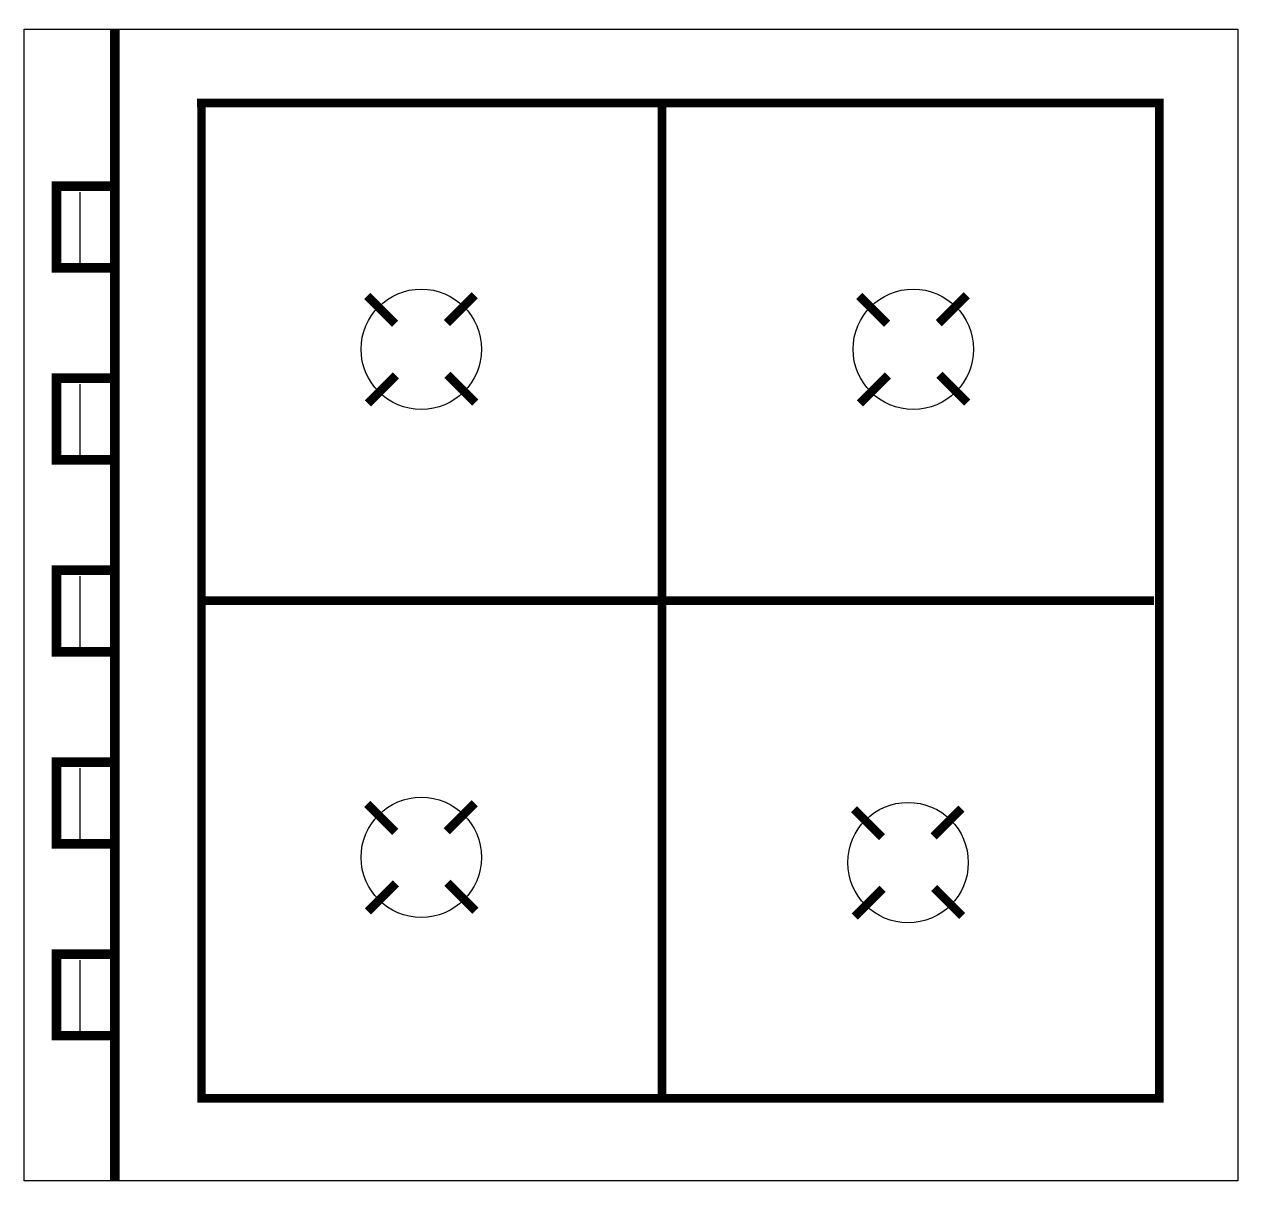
# Model space of a CAD drawing. Header units: metres. Extents: x -0.632 to 0, y -0.303 to 0.302.
import ezdxf

# ---------------------------------------------------------------- set-up
doc = ezdxf.new("R2010")
doc.units = ezdxf.units.M

msp = doc.modelspace()

# ---------------------------------------------------------------- linework, layer by layer
msp.add_lwpolyline([(0, -0.3), (-0.63196, -0.3), (-0.63196, 0.3), (0, 0.3)], close=True)
for points, const_width in [([(-0.58483, -0.3), (-0.58483, 0.3)], 0.005), ([(-0.54192, 0.26143), (-0.04085, 0.26143), (-0.04085, -0.25694), (-0.53966, -0.25694), (-0.53966, 0.26143)], 0.0045), ([(-0.29979, 0.26143), (-0.29979, -0.25694)], 0.0045), ([(-0.58483, 0.2181), (-0.61512, 0.2181), (-0.61512, 0.17566), (-0.58483, 0.17566)], 0.005), ([(-0.43881, 0.14647), (-0.45332, 0.161)], 0.0045), ([(-0.41191, 0.14683), (-0.39739, 0.16134)], 0.0045), ([(-0.18258, 0.14647), (-0.19709, 0.161)], 0.0045), ([(-0.15569, 0.14683), (-0.14116, 0.16134)], 0.0045), ([(-0.58483, 0.1181), (-0.61512, 0.1181), (-0.61512, 0.07566), (-0.58483, 0.07566)], 0.005), ([(-0.43845, 0.11957), (-0.45298, 0.10506)], 0.0045), ([(-0.41155, 0.11993), (-0.39704, 0.10541)], 0.0045), ([(-0.18223, 0.11957), (-0.19675, 0.10506)], 0.0045), ([(-0.15533, 0.11993), (-0.14082, 0.10541)], 0.0045), ([(-0.58483, 0.0181), (-0.61512, 0.0181), (-0.61512, -0.02434), (-0.58483, -0.02434)], 0.005), ([(-0.53966, 0.00225), (-0.04357, 0.00225)], 0.0045), ([(-0.58483, -0.0819), (-0.61512, -0.0819), (-0.61512, -0.12434), (-0.58483, -0.12434)], 0.005), ([(-0.41191, -0.11781), (-0.39739, -0.1033)], 0.0045), ([(-0.43881, -0.11817), (-0.45332, -0.10364)], 0.0045), ([(-0.18531, -0.1209), (-0.19982, -0.10637)], 0.0045), ([(-0.15841, -0.12054), (-0.14389, -0.10603)], 0.0045), ([(-0.43845, -0.14506), (-0.45298, -0.15958)], 0.0045), ([(-0.41155, -0.14471), (-0.39704, -0.15923)], 0.0045), ([(-0.15806, -0.14744), (-0.14355, -0.16196)], 0.0045), ([(-0.18495, -0.14779), (-0.19948, -0.1623)], 0.0045), ([(-0.58483, -0.1819), (-0.61512, -0.1819), (-0.61512, -0.22434), (-0.58483, -0.22434)], 0.005)]:
    msp.add_lwpolyline(points, dxfattribs=dict(const_width=const_width))
for points in [[(-0.60301, 0.21507), (-0.60301, 0.17566)], [(-0.60301, 0.11507), (-0.60301, 0.07566)], [(-0.60301, 0.01507), (-0.60301, -0.02434)], [(-0.60301, -0.08493), (-0.60301, -0.12434)], [(-0.60301, -0.18493), (-0.60301, -0.22434)]]:
    msp.add_lwpolyline(points)
for centre in [(-0.42518, 0.1332), (-0.16896, 0.1332), (-0.42518, -0.13144), (-0.17168, -0.13417)]:
    msp.add_circle(centre, 0.03136)

doc.saveas('drawing.dxf')
